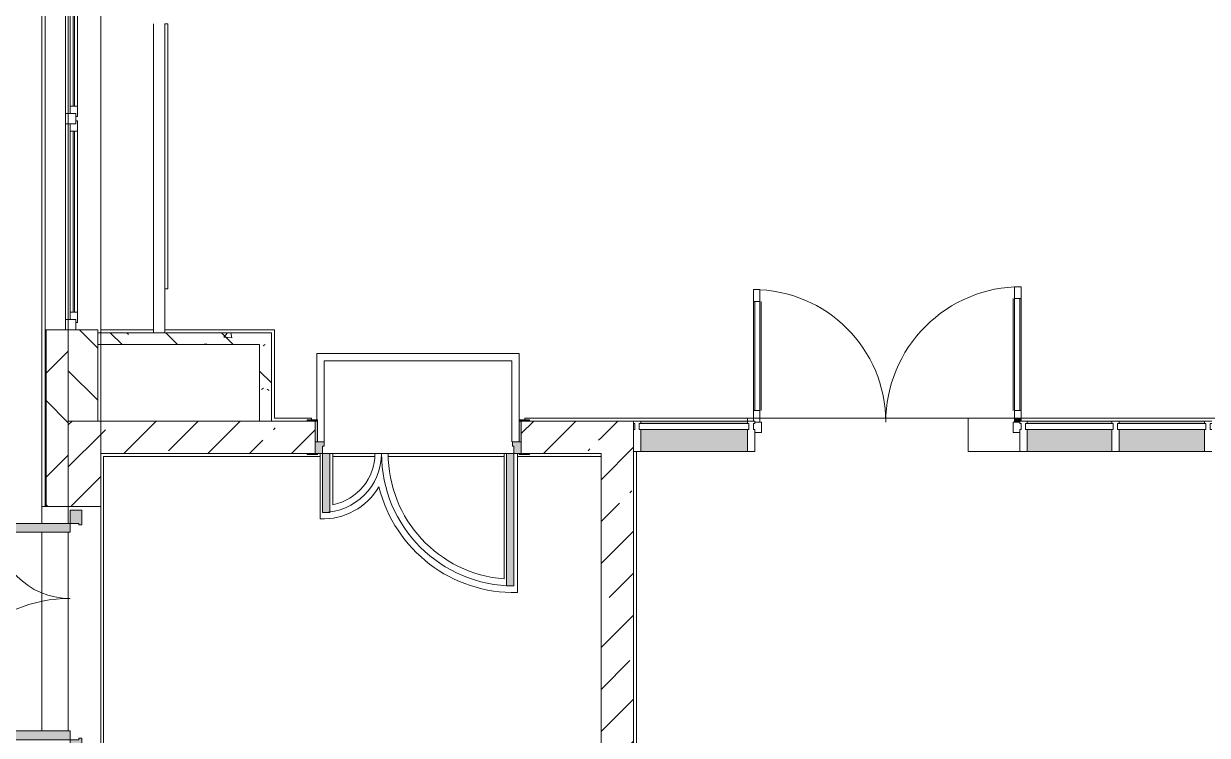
# Model space of a CAD drawing. Header units: millimetres. Extents: x 3991 to 282775, y -8553 to 29560.
# Drawn here: x 148402 to 156445, y 5765 to 10600 of the extents above; entities that cross this region are included whole.
import ezdxf

# ---------------------------------------------------------------- set-up
doc = ezdxf.new("R2010")
doc.units = ezdxf.units.MM
for name, color, linetype, lineweight, true_color in [('A-DETL-GENF-4', 7, 'Continuous', 5, 0xaaaaaa), ('A-DETL-GENF-5', 7, 'Continuous', 5, 0xe2e2e2), ('A-DOOR-3', 7, 'Continuous', 5, 0xaaaaaa), ('A-DOOR-4', 7, 'Continuous', 5, 0xe2e2e2), ('A-DOOR-FRAM-2', 7, 'Continuous', 5, 0xe2e2e2), ('A-DOOR-FRAM-3', 7, 'Continuous', 5, 0xaaaaaa), ('A-FLOR-1', 7, 'Continuous', 5, 0xaaaaaa), ('A-GLAZ-CWMG-3', 7, 'Continuous', 5, 0x383e42), ('I-WALL-4', 7, 'Continuous', 5, 0x787878), ('Знаки-1', 7, 'Continuous', 5, 0x787878)]:
    doc.layers.add(name, color=color, linetype=linetype, lineweight=lineweight, true_color=true_color)
for name, color, linetype, lineweight in [('A-GLAZ-2', 7, 'Continuous', 5), ('A-GLAZ-CURT-2', 7, 'Continuous', 5), ('A-GLAZ-CWMG-2', 7, 'Continuous', 5), ('A-WALL', 7, 'Continuous', 9), ('A-WALL-4', 7, 'Continuous', 5), ('I-WALL-3', 7, 'Continuous', 5), ('Знаки', 7, 'Continuous', 5), ('Оси', 7, 'Continuous', 9)]:
    doc.layers.add(name, color=color, linetype=linetype, lineweight=lineweight)
pattern_1 = [(45, (148815.1, 0), (-285.123, 285.123), []), (45, (149100.2, 0), (-285.123, 285.123), [504.031, -100.806, 16.764, -84.042])]
pattern_2 = [(135, (148815.1, 0), (-377.17, -377.17), [533.4, -88.9, 17.78, -88.9]), (135, (148815.1, 376.94), (-377.17, -377.17), []), (50, (148815.1, 0), (637.645, -55.787), [66.675, -733.425]), (355, (148815.1, 0), (-123.35, 668.7), [53.34, -586.74]), (100.451, (148868.2, -4.65), (514.3, 612.91), [56.665, -623.315]), (46.184, (148815.1, 177.8), (948.78, -147.15), [100.01, -1100.14]), (96.636, (148894.15, 165.5), (830.91, 866), [85, -934.97]), (351.184, (148815.1, 177.8), (830.92, 865.99), [80.01, -880.11]), (21, (148904, 133.35), (530.65, -357.928), [66.675, -733.425]), (326, (148904, 133.35), (216.31, 644.66), [53.34, -586.74]), (71.451, (148948.2, 103.5), (746.96, 286.724), [56.665, -623.315]), (37.5, (148815.09, 0), (10.8105, 295.9426), [16.764, -562.864, 16.764, -578.866, -588.962]), (37.5, (148815.09, 0), (10.8105, 295.9426), [-1175.258, 16.764, -572.198]), (7.5, (148815.1, 0), (233.869, 350.632), [16.764, -322.834, 16.764, -549.529, -224.472]), (7.5, (148815.1, 0), (233.869, 350.632), [-905.89, 16.764, -207.708]), (327.5, (148616.84, 0), (474.568, -20.051), [16.764, -205.486, 16.764, -676.656, -920.115]), (327.5, (148616.84, 0), (474.568, -20.051), [-915.67, 16.764, -903.35]), (317.5, (148527.94, 0), (518.452, 88.993), [16.764, -272.16, 16.764, -443.738, -653.415]), (317.5, (148527.94, 0), (518.452, 88.993), [-749.427, 16.764, -636.65])]

# ---------------------------------------------------------------- blocks, each defined once
blk = doc.blocks.new('120_Окно_СКБ_2Ст - 120_Окно_СКБ_2Ст 2300х2500 _мал створка справа_-22272277-Общий план 1 этажа с размещением фрагментов 1_1-1_9')
at = {"layer": 'A-GLAZ-2'}
for p, q in [((-1150, -127), (-1150, -57)), ((-1150, -57), (-1080, -57)), ((1150, -57), (-1150, -57)), ((-1080, -57), (-1080, -127)), ((250, -127), (250, -57)), ((250, -57), (320, -57)), ((320, -57), (320, -127)), ((1080, -127), (1080, -57)), ((1080, -57), (1150, -57)), ((1150, -57), (1150, -127)), ((-1080, -127), (-1150, -127)), ((-1150, -127), (-1100, -127)), ((-1080, -127), (-1100, -127)), ((-1100, -127), (-1100, -137)), ((-1100, -137), (270, -137)), ((270, -137), (-1100, -137)), ((250, -87), (-1080, -87)), ((-1080, -87), (-1080, -127)), ((-1030, -137), (-1030, -87)), ((-1030, -107), (200, -107)), ((200, -117), (-1030, -117)), ((200, -137), (200, -87)), ((250, -127), (250, -87)), ((320, -127), (250, -127)), ((270, -127), (250, -127)), ((270, -127), (300, -127)), ((270, -137), (270, -127)), ((320, -127), (300, -127)), ((300, -127), (300, -137)), ((300, -137), (1100, -137)), ((1100, -137), (300, -137)), ((1080, -87), (320, -87)), ((320, -87), (320, -127)), ((370, -137), (370, -87)), ((370, -107), (1030, -107)), ((1030, -117), (370, -117)), ((1030, -137), (1030, -87)), ((1080, -127), (1080, -87)), ((1150, -127), (1080, -127)), ((1100, -127), (1080, -127)), ((1100, -127), (1150, -127)), ((1100, -137), (1100, -127))]:
    blk.add_line(p, q, dxfattribs=at)
blk = doc.blocks.new('110_Дверь_СКБ_2Ст - Д-1 Лестничная клетка EIS60-24280000-Общий план 1 этажа с размещением фрагментов 1_1-1_9')
at = {"layer": 'A-DOOR-4'}
for points in [[(-587.5, 1010), (-637.5, 1010), (-637.5, 110), (-587.5, 110), (-587.5, 979.5)], [(639.2, 510), (612.5, 510), (612.5, 110), (662.5, 110), (662.5, 510)], [(697.5, 30), (702.2, -110), (712.5, -110), (712.5, 30), (702, 30)]]:
    blk.add_hatch(color=256, dxfattribs=at).paths.add_polyline_path(points)
h = blk.add_hatch(color=256, dxfattribs=at)
h.paths.add_polyline_path([(-687.5, 110), (-683.4, 30), (-627.5, 31.7), (-627.5, 60), (-637.5, 60), (-637.5, 110), (-660.9, 110)])
h.paths.add_polyline_path([(679.4, 110), (662.5, 109.3), (662.5, 60), (652.5, 60), (652.5, 30), (712.5, 31.7), (712.5, 110)])
at = {"layer": 'A-DOOR-FRAM-2'}
for points in [[(-687.5, 118), (-742.5, 118), (-742.5, 110), (-672.5, 110), (-672.5, 118)], [(767.5, 118), (697.5, 118), (697.5, 110), (767.5, 110)], [(-672.5, 30), (-687.5, 30), (-687.5, -110), (-672.5, -110), (-672.5, 24.8)], [(-742.5, -110), (-742.5, -118), (-672.5, -118), (-673.1, -110), (-712.5, -110)], [(712.5, -110), (697.5, -110), (702.2, -118), (767.5, -118), (767.5, -110), (737.5, -110)]]:
    blk.add_hatch(color=256, dxfattribs=at).paths.add_polyline_path(points)
at = {"layer": 'A-DOOR-3'}
for p, q in [((-637.5, 1010), (-637.5, 110)), ((-587.5, 1010), (-637.5, 1010)), ((-587.5, 110), (-587.5, 1010)), ((662.5, 510), (612.5, 510)), ((612.5, 510), (612.5, 110)), ((662.5, 110), (662.5, 510)), ((-637.5, 110), (-587.5, 110)), ((612.5, 110), (662.5, 110))]:
    blk.add_line(p, q, dxfattribs=at)
for centre, radius, start, end in [((-637.5, 110), 900, 0, 90), ((662.5, 110), 400, 90, 180)]:
    blk.add_arc(centre, radius, start, end, dxfattribs=at)
at = {"layer": 'A-DOOR-FRAM-3'}
for p, q in [((-672.5, 118), (-742.5, 118)), ((-742.5, 118), (-742.5, 110)), ((-742.5, 110), (-672.5, 110)), ((-637.5, 110), (-687.5, 110)), ((-687.5, 110), (-687.5, 30)), ((-672.5, 110), (-672.5, 118)), ((-637.5, 60), (-637.5, 110)), ((662.5, 110), (662.5, 60)), ((712.5, 110), (662.5, 110)), ((767.5, 118), (697.5, 118)), ((697.5, 118), (697.5, 110)), ((697.5, 110), (767.5, 110)), ((712.5, 30), (712.5, 110)), ((767.5, 110), (767.5, 118)), ((-687.5, 30), (-627.5, 30)), ((-672.5, 30), (-687.5, 30)), ((-687.5, 30), (-687.5, -110)), ((-672.5, -110), (-672.5, 30)), ((-627.5, 60), (-637.5, 60)), ((-627.5, 30), (-627.5, 60)), ((662.5, 60), (652.5, 60)), ((652.5, 60), (652.5, 30)), ((652.5, 30), (712.5, 30)), ((712.5, 30), (697.5, 30)), ((697.5, 30), (697.5, -110)), ((712.5, -110), (712.5, 30)), ((-672.5, -110), (-742.5, -110)), ((-742.5, -110), (-742.5, -118)), ((-742.5, -118), (-672.5, -118)), ((-687.5, -110), (-672.5, -110)), ((-672.5, -118), (-672.5, -110)), ((697.5, -110), (712.5, -110)), ((767.5, -110), (697.5, -110)), ((697.5, -110), (697.5, -118)), ((697.5, -118), (767.5, -118)), ((767.5, -118), (767.5, -110))]:
    blk.add_line(p, q, dxfattribs=at)
blk = doc.blocks.new('110_Дверь_СКБ_2Ст_Наружная - ДН-1_л__ Двухстворчатая 1350 х3200 _ЛК_ в свету с верхним остеклением 2-22796854-Общий план 1 этажа с размещением фрагментов 1_1-1_9')
at = {"layer": 'A-DOOR-4'}
for points in [[(-715.5, 101), (-715.5, -91), (-655.5, -91), (-655.5, 869), (-715.5, 869)], [(694.5, 71), (694.5, -91), (754.5, -91), (754.5, 419), (694.5, 419), (694.5, 78.5)]]:
    blk.add_hatch(color=256, dxfattribs=at).paths.add_polyline_path(points)
h = blk.add_hatch(color=256, dxfattribs=at)
h.paths.add_polyline_path([(-805.5, -91), (-805.5, -171), (-705.5, -171), (-705.5, -151), (-715.5, -151), (-715.5, -91)])
h.paths.add_polyline_path([(744.5, -171), (844.5, -171), (844.5, -91), (754.5, -91), (754.5, -151), (744.5, -151)])
at = {"layer": 'A-DOOR-3'}
for p, q in [((-715.5, 869), (-715.5, -91)), ((-655.5, 869), (-715.5, 869)), ((-655.5, -91), (-655.5, 869)), ((754.5, 419), (694.5, 419)), ((694.5, 419), (694.5, -91)), ((754.5, -91), (754.5, 419)), ((-715.5, -91), (-655.5, -91)), ((694.5, -91), (754.5, -91))]:
    blk.add_line(p, q, dxfattribs=at)
for centre, radius, start, end in [((-715.5, -91), 960, 0, 90), ((754.5, -91), 510, 90, 180)]:
    blk.add_arc(centre, radius, start, end, dxfattribs=at)
at = {"layer": 'A-DOOR-FRAM-3'}
for p, q in [((-715.5, -91), (-805.5, -91)), ((-805.5, -91), (-805.5, -171)), ((-715.5, -151), (-715.5, -91)), ((-705.5, -151), (-715.5, -151)), ((-705.5, -171), (-705.5, -151)), ((754.5, -151), (744.5, -151)), ((744.5, -151), (744.5, -171)), ((754.5, -91), (754.5, -151)), ((844.5, -91), (754.5, -91)), ((844.5, -171), (844.5, -91)), ((-805.5, -171), (-705.5, -171)), ((744.5, -171), (844.5, -171))]:
    blk.add_line(p, q, dxfattribs=at)
blk = doc.blocks.new('Системная панель - Стекло - 40мм-31924845-Общий план 1 этажа с размещением фрагментов 1_1-1_9')
at = {"layer": 'A-GLAZ-CURT-2'}
for p, q in [((300, 40), (-300, 40)), ((-300, 40), (-300, 0)), ((-300, 0), (300, 0)), ((300, 0), (300, 40))]:
    blk.add_line(p, q, dxfattribs=at)
blk = doc.blocks.new('Прямоугольный импост - Импост структурный с накладкой - 190мм-31923628-Общий план 1 этажа с размещением фрагментов 1_1-1_9')
at = {"layer": 'A-GLAZ-CWMG-3'}
for points in [[(7610, 7883), (7610, 7900), (7030, 7900), (7030, 7883)], [(7610, 7693), (7610, 7843), (7030, 7843), (7030, 7693)]]:
    blk.add_hatch(color=256, dxfattribs=at).paths.add_polyline_path(points)
at = {"layer": 'A-GLAZ-CWMG-2'}
for p, q in [((7030, 7900), (7610, 7900)), ((7030, 7693), (7610, 7693))]:
    blk.add_line(p, q, dxfattribs=at)
blk = doc.blocks.new('Прямоугольный импост - Импост структурный с накладкой - 190мм-31924846-Общий план 1 этажа с размещением фрагментов 1_1-1_9')
at = {"layer": 'A-GLAZ-CWMG-2'}
for p, q in [((-50, 0), (-50, 17)), ((-50, 17), (0, 17)), ((-40, 0), (-50, 0)), ((-40, -40), (-40, 0)), ((0, 0), (-10, 0)), ((-10, 0), (-10, -40)), ((0, 17), (0, 0)), ((-50, -190), (-50, -40)), ((-50, -40), (-40, -40)), ((-10, -40), (0, -40)), ((0, -40), (0, -190)), ((0, -190), (-50, -190))]:
    blk.add_line(p, q, dxfattribs=at)
blk = doc.blocks.new('Прямоугольный импост - Импост структурный с накладкой - 190мм-31924841-Общий план 1 этажа с размещением фрагментов 1_1-1_9')
at = {"layer": 'A-GLAZ-CWMG-2'}
for p, q in [((-25, 0), (-25, 17)), ((-25, 17), (25, 17)), ((-15, 0), (-25, 0)), ((-15, -40), (-15, 0)), ((25, 0), (15, 0)), ((15, 0), (15, -40)), ((25, 17), (25, 0)), ((-25, -190), (-25, -40)), ((-25, -40), (-15, -40)), ((15, -40), (25, -40)), ((25, -40), (25, -190)), ((25, -190), (-25, -190))]:
    blk.add_line(p, q, dxfattribs=at)
blk = doc.blocks.new('Прямоугольный импост - Импост структурный с накладкой - 190мм-32633541-Общий план 1 этажа с размещением фрагментов 1_1-1_9')
at = {"layer": 'A-GLAZ-CWMG-2'}
for p, q in [((0, 17), (-50, 17)), ((-50, 17), (-50, 0)), ((-50, 0), (-40, 0)), ((-40, 0), (-40, -40)), ((-10, -40), (-10, 0)), ((-10, 0), (0, 0)), ((-40, -40), (-50, -40)), ((-50, -40), (-50, -190)), ((0, -40), (-10, -40)), ((-50, -190), (0, -190))]:
    blk.add_line(p, q, dxfattribs=at)
blk = doc.blocks.new('Системная панель - Стекло - 40мм-31924851-Общий план 1 этажа с размещением фрагментов 1_1-1_9')
at = {"layer": 'A-GLAZ-CURT-2'}
for p, q in [((297.5, 40), (-297.5, 40)), ((-297.5, 40), (-297.5, 0)), ((-297.5, 0), (297.5, 0)), ((297.5, 0), (297.5, 40))]:
    blk.add_line(p, q, dxfattribs=at)
blk = doc.blocks.new('Дверь_Витражная_остекление_ - ДВН_CОШ в витраже В-6-31924853-Общий план 1 этажа с размещением фрагментов 1_1-1_9')
at = {"layer": 'A-DETL-GENF-5'}
blk.add_hatch(color=256, dxfattribs=at).paths.add_polyline_path([(-900, -10), (-900, -17), (-910, -17), (-910, -37), (-865, -37), (-865, -10)])
at = {"layer": 'A-DETL-GENF-4'}
for p, q in [((-900, 60), (-855, 60)), ((-855, 60), (-855, -10)), ((900, 60), (855, 60)), ((855, 60), (855, -10)), ((-910, -930), (-910, -17)), ((-910, -17), (-910, -930)), ((-865, -10), (-900, -10)), ((-865, -10), (-900, -10)), ((-855, -10), (-900, -10)), ((-865, -930), (-865, -10)), ((-865, -930), (-865, -10)), ((855, -10), (900, -10)), ((865, -10), (900, -10)), ((865, -910), (865, -10)), ((865, -10), (865, -910)), ((900, -10), (865, -10)), ((910, -910), (910, -17)), ((910, -910), (910, -17)), ((-910, -90), (-865, -90)), ((-900, -850), (-900, -90)), ((-856, -850), (-856, -90)), ((856, -830), (856, -90)), ((910, -90), (865, -90)), ((900, -830), (900, -90)), ((-910, -850), (-865, -850)), ((910, -830), (865, -830)), ((-910, -930), (-865, -930)), ((-910, -930), (-865, -930)), ((910, -910), (865, -910)), ((865, -910), (910, -910))]:
    blk.add_line(p, q, dxfattribs=at)
at = {"layer": 'A-DOOR-3'}
for p, q in [((-910, -930), (-910, -17)), ((910, -910), (910, -17))]:
    blk.add_line(p, q, dxfattribs=at)
for centre, radius, start, end in [((-910, -10), 920, 270, 0), ((910, -10), 900, 180, 270)]:
    blk.add_arc(centre, radius, start, end, dxfattribs=at)
blk = doc.blocks.new('Системная панель - Стекло - 40мм-31924990-Общий план 1 этажа с размещением фрагментов 1_1-1_9')
at = {"layer": 'A-GLAZ-CURT-2'}
h = blk.add_hatch(dxfattribs=at)
h.set_pattern_fill('FP_190', color=256, style=0, pattern_type=2)
h.set_pattern_definition([(225, (4642.5, 7383), (1414.2, -1414.2), [1000, -3000]), (225, (5642.5, 7883), (1414.2, -1414.2), [3000, -1000]), (225, (3642.5, 8383), (1414.2, -1414.2), [1000, -3000])])
h.paths.add_polyline_path([(-362.5, 40), (-372.5, 40), (-372.5, 0), (372.5, 0), (372.5, 40), (311.5, 40)])
for p, q in [((372.5, 40), (-372.5, 40)), ((-372.5, 40), (-372.5, 0)), ((-372.5, 0), (372.5, 0)), ((372.5, 0), (372.5, 40))]:
    blk.add_line(p, q, dxfattribs=at)
blk = doc.blocks.new('Прямоугольный импост - Импост структурный с накладкой - 190мм-23800918-Общий план 1 этажа с размещением фрагментов 1_1-1_9')
at = {"layer": 'A-GLAZ-CWMG-3'}
for points in [[(3812.3, 7883), (4505, 7883), (4505, 7900), (3780, 7900), (3780, 7883)], [(3805.6, 7693), (4505, 7693), (4505, 7843), (3780, 7843), (3780, 7693)]]:
    blk.add_hatch(color=256, dxfattribs=at).paths.add_polyline_path(points)
at = {"layer": 'A-GLAZ-CWMG-2'}
for p, q in [((3780, 7900), (4505, 7900)), ((3780, 7693), (4505, 7693))]:
    blk.add_line(p, q, dxfattribs=at)
blk = doc.blocks.new('Прямоугольный импост - Импост структурный с накладкой - 190мм-31923825-Общий план 1 этажа с размещением фрагментов 1_1-1_9')
at = {"layer": 'A-GLAZ-CWMG-3'}
for points in [[(6763, 7883), (6980, 7883), (6980, 7900), (6405, 7900), (6405, 7883)], [(6980, 7693), (6980, 7843), (6405, 7843), (6405, 7693), (6763, 7693)]]:
    blk.add_hatch(color=256, dxfattribs=at).paths.add_polyline_path(points)
at = {"layer": 'A-GLAZ-CWMG-2'}
for p, q in [((6405, 7900), (6980, 7900)), ((6405, 7693), (6980, 7693))]:
    blk.add_line(p, q, dxfattribs=at)
blk = doc.blocks.new('Съемный металлический экран с перфорацией - E1-31419150-Общий план 1 этажа с размещением фрагментов 1_1-1_9')
at = {"layer": 'Знаки-1'}
h = blk.add_hatch(dxfattribs=at)
h.set_pattern_fill('FP_193', color=256, style=0, pattern_type=2)
h.set_pattern_definition([(270, (-8799.5, 473.03), (254, 2e-14), [68.059, -371.882]), (330, (-8765.47, 346.03), (127, 219.9705), [68.059, -371.882]), (30, (-8638.47, 312), (-127, 219.9705), [68.059, -371.882]), (300, (-8799.5, 404.97), (508, 5e-05), [68.06, -439.94]), (300, (-8579.53, 531.97), (508, 5e-05), [68.06, -439.94]), (60, (-8799.5, 473.03), (-254, 439.941), [68.06, -439.94]), (60, (-8579.53, 346.03), (-254, 439.941), [68.06, -439.94]), (0, (-8706.53, 312), (254, 439.941), [68.06, -439.94]), (0, (-8706.53, 566), (254, 439.941), [68.06, -439.94])])
h.paths.add_polyline_path([(0, 20), (0, 0), (1800, 0), (1800, 20), (704.3, 20)])
at = {"layer": 'Знаки'}
for p, q in [((1800, 20), (0, 20)), ((0, 20), (0, 0)), ((0, 0), (1800, 0)), ((1800, 0), (1800, 20))]:
    blk.add_line(p, q, dxfattribs=at)
blk = doc.blocks.new('Прямоугольный импост - Импост структурный с накладкой - 190мм-31924844-Общий план 1 этажа с размещением фрагментов 1_1-1_9')
at = {"layer": 'A-GLAZ-CWMG-2'}
for p, q in [((-25, 0), (-25, 17)), ((-25, 17), (25, 17)), ((-15, 0), (-25, 0)), ((-15, -40), (-15, 0)), ((25, 0), (15, 0)), ((15, 0), (15, -40)), ((25, 17), (25, 0)), ((-25, -190), (-25, -40)), ((-25, -40), (-15, -40)), ((15, -40), (25, -40)), ((25, -40), (25, -190)), ((25, -190), (-25, -190))]:
    blk.add_line(p, q, dxfattribs=at)
blk = doc.blocks.new('Зашивка приборов отопления14 - Зашивка приборов отопления-33280456-Общий план 1 этажа с размещением фрагментов 1_1-1_9')
at = {"layer": 'A-WALL-4'}
for p, q in [((37471.9, 23439), (35371.9, 23439)), ((35371.9, 23079), (37471.9, 23079)), ((37471.9, 23079), (35371.9, 23079)), ((35371.9, 23004), (37471.9, 23004))]:
    blk.add_line(p, q, dxfattribs=at)

msp = doc.modelspace()

# ---------------------------------------------------------------- hatches: boundary and pattern name
at = {"layer": 'A-WALL-4'}
h = msp.add_hatch(dxfattribs=at)
h.set_pattern_fill('FP_73', color=256, style=0, pattern_type=2)
h.set_pattern_definition([(45, (148815.1, 0), (-353.553, 353.553), []), (135, (148815.1, 0), (-353.553, -353.553), [])])
h.paths.add_polyline_path([(148705.1, -100), (148705.1, 3670), (148555.1, 3670), (148555.1, -100)])
h.paths.add_polyline_path([(148677.1, 5220), (148705.1, 5220), (148705.1, 5620), (148555.1, 5620), (148555.1, 5220), (148597.1, 5220)])
h.paths.add_polyline_path([(148662.6, 7320), (148705.1, 7320), (148705.1, 8520), (148555.1, 8520), (148555.1, 7320)])
h.paths.add_polyline_path([(148615.7, 10820), (148705.1, 10820), (148705.1, 12220), (148555.1, 12220), (148555.1, 10820)])
h.paths.add_polyline_path([(148660.8, 13120), (148705.1, 13120), (148704.5, 15350), (148555.1, 15350), (148555.1, 13120)])
h = msp.add_hatch(dxfattribs=at)
h.set_pattern_fill('FP_58', color=256, style=0, pattern_type=2)
h.set_pattern_definition([(135, (148815.1, 0), (-176.7767, -176.7767), [])])
h.paths.add_polyline_path([(148705.1, 7900), (148905.1, 7900), (148905.1, 8520), (148705.1, 8520)])
h.paths.add_polyline_path([(148705.1, 10820), (148905.1, 10820), (148905.1, 10900), (148705.1, 10900)])
h.paths.add_polyline_path([(148736.9, 11400), (148905.1, 11400), (148905.1, 12220), (148705.1, 12220), (148705.1, 11400)])
h.paths.add_polyline_path([(148705.1, 13120), (148905.1, 13120), (148905.1, 14700), (148705.1, 14700)])
at = {"layer": 'I-WALL-3'}
h = msp.add_hatch(dxfattribs=at)
h.set_pattern_fill('FP_57', color=256, style=0, pattern_type=2)
h.set_pattern_definition(pattern_1)
h.paths.add_polyline_path([(148736.9, -100), (148925.1, -100), (148925.1, 3670), (148705.1, 3670), (148705.1, -100)])
h.paths.add_polyline_path([(148705.1, 5220), (148925.1, 5220), (148925.1, 5620), (148705.1, 5620)])
h.paths.add_polyline_path([(148925.1, 7320), (148925.1, 7900), (148705.1, 7900), (148705.1, 7320), (148905.1, 7320)])
h = msp.add_hatch(dxfattribs=at)
h.set_pattern_fill('FP_57', color=256, style=0, pattern_type=2)
h.set_pattern_definition(pattern_1)
h.paths.add_polyline_path([(152325.1, 7680), (152325.1, 7900), (151783.3, 7900), (151783.3, 7680), (151838.3, 7680)])
h.paths.add_polyline_path([(148945.1, 7680), (150383.3, 7680), (150383.3, 7900), (148925.1, 7900), (148925.1, 7680)])
h = msp.add_hatch(dxfattribs=at)
h.set_pattern_fill('FP_57', color=256, style=0, pattern_type=2)
h.set_pattern_definition(pattern_1)
h.paths.add_polyline_path([(152545.1, 120), (152545.1, 7900), (152325.1, 7900), (152325.1, 120), (152478.8, 120)])
at = {"layer": 'I-WALL-4'}
h = msp.add_hatch(dxfattribs=at)
h.set_pattern_fill('FP_86', color=256, style=0, pattern_type=2)
h.set_pattern_definition(pattern_2)
h.paths.add_polyline_path([(149360.1, 8420), (150005.1, 8420), (150005.1, 8500), (148905.1, 8500), (148905.1, 8420), (149285.1, 8420)])
h = msp.add_hatch(dxfattribs=at)
h.set_pattern_fill('FP_86', color=256, style=0, pattern_type=2)
h.set_pattern_definition(pattern_2)
h.paths.add_polyline_path([(150085.1, 7900), (150085.1, 8500), (150005.1, 8500), (150005.1, 7900)])

# ---------------------------------------------------------------- linework, layer by layer
at = {"layer": 'A-FLOR-1'}
for p, q in [((148925.1, 10600), (148925.1, 8520)), ((149285.1, 8520), (149285.1, 10600)), ((148925.1, 8520), (149285.1, 8520)), ((149360.1, 8520), (150105.1, 8520)), ((150105.1, 8520), (150105.1, 7920)), ((150393.6, 8358.3), (150393.6, 7908)), ((151768.9, 8358.3), (150393.6, 8358.3)), ((150443.6, 7758.3), (150443.6, 8308.3)), ((150443.6, 8308.3), (151718.9, 8308.3)), ((151718.9, 8308.3), (151718.9, 7758.3)), ((151768.9, 7908), (151768.9, 8358.3)), ((150105.1, 7920), (150358.3, 7920)), ((150358.3, 7920), (150358.3, 7908)), ((151808.3, 7908), (151808.3, 7920)), ((151808.3, 7920), (164555.1, 7920)), ((153320.1, 7920), (153320.1, 7900)), ((154820.1, 7693), (154820.1, 7920)), ((150416.4, 7660), (148945.1, 7660)), ((148945.1, 7660), (148945.1, 5520)), ((150416.4, 7680), (150416.4, 7235.3)), ((150503.4, 7680.7), (150433.3, 7680.7)), ((150503.4, 7332), (150503.4, 7680.7)), ((150503.4, 7680), (150788.3, 7680)), ((150786.6, 7660), (150503.4, 7660)), ((150878.3, 7680), (150788.3, 7680)), ((150878.3, 7680), (151666.7, 7680)), ((151666.7, 7660), (150879.5, 7660)), ((151733.3, 7680.7), (151666.7, 7680.7)), ((151666.7, 7680.7), (151666.7, 6827.6)), ((151756.7, 6735.3), (151756.7, 7680)), ((152325.1, 7660), (151756.7, 7660)), ((152565.1, 7693), (152565.1, 520)), ((155170.1, 7693), (154820.1, 7693))]:
    msp.add_line(p, q, dxfattribs=at)
for centre, radius, start, end in [((150433.3, 7680), 355, 281.38448, 360), ((151733.3, 7680), 855, 180, 265.5304), ((150433.3, 7680), 445, 267.81908, 329.31464), ((151733.3, 7680), 945, 193.90489, 271.41706)]:
    msp.add_arc(centre, radius, start, end, dxfattribs=at)
at = {"layer": 'A-WALL'}
for p, q in [((148552.1, 8520), (148552.1, 7320)), ((148555.1, 8520), (148555.1, 7320)), ((148705.1, 7320), (148705.1, 8520)), ((148905.1, 8500), (148905.1, 8420)), ((148905.1, 7900), (148705.1, 7900)), ((150005.1, 7900), (150085.1, 7900))]:
    msp.add_line(p, q, dxfattribs=at)
at = {"layer": 'A-WALL-4'}
for p, q in [((148525.1, 7205), (148525.1, 15380)), ((148547.1, 7320), (148547.1, 15358)), ((148705.1, 10820), (148705.1, 8520)), ((148905.1, 8520), (148547.1, 8520)), ((148905.1, 8500), (148905.1, 8520)), ((148905.1, 7900), (148905.1, 8420)), ((148525.1, 7320), (148705.1, 7320)), ((148705.1, 7320), (148705.1, 7205)), ((148525.1, 5795), (148525.1, 7145)), ((148705.1, 7145), (148705.1, 5795))]:
    msp.add_line(p, q, dxfattribs=at)
at = {"layer": 'I-WALL-3'}
for p, q in [((148925.1, 10900), (148925.1, 8500)), ((150085.1, 8500), (148905.1, 8500)), ((150085.1, 7900), (150085.1, 8500)), ((148905.1, 8420), (150005.1, 8420)), ((148925.1, 8420), (148925.1, 7900)), ((150005.1, 8420), (150005.1, 7900)), ((150005.1, 7900), (148905.1, 7900)), ((150328.3, 7900), (150085.1, 7900)), ((152545.1, 7900), (151838.3, 7900)), ((152545.1, -100), (152545.1, 7900)), ((148925.1, 7680), (150328.3, 7680)), ((148925.1, 7680), (148925.1, 5520)), ((151838.3, 7680), (152325.1, 7680)), ((152325.1, 7680), (152325.1, 535)), ((148705.1, 7320), (148925.1, 7320)), ((148705.1, 7205), (148705.1, 7320)), ((148705.1, 5795), (148705.1, 7145))]:
    msp.add_line(p, q, dxfattribs=at)
at = {"layer": 'Оси'}
msp.add_line((148925.1, 5439), (148925.1, 15380), dxfattribs=at)

# ---------------------------------------------------------------- block references
at = {"layer": 'A-DOOR-3'}
for name, p, rotation in [('Дверь_Витражная_остекление_ - ДВН_CОШ в витраже В-6-31924853-Общий план 1 этажа с размещением фрагментов 1_1-1_9', (154270.1, 7883), 180), ('110_Дверь_СКБ_2Ст - Д-1 Лестничная клетка EIS60-24280000-Общий план 1 этажа с размещением фрагментов 1_1-1_9', (151095.8, 7790), 180), ('110_Дверь_СКБ_2Ст_Наружная - ДН-1_л__ Двухстворчатая 1350 х3200 _ЛК_ в свету с верхним остеклением 2-22796854-Общий план 1 этажа с размещением фрагментов 1_1-1_9', (148626.1, 6450.5), 89.99999999999991)]:
    msp.add_blockref(name, p, dxfattribs=dict(at, rotation=rotation))
at = {"layer": 'A-GLAZ-2', "rotation": 89.99999999999991}
msp.add_blockref('120_Окно_СКБ_2Ст - 120_Окно_СКБ_2Ст 2300х2500 _мал створка справа_-22272277-Общий план 1 этажа с размещением фрагментов 1_1-1_9', (148630.1, 9670), dxfattribs=at)
at = {"layer": 'A-GLAZ-CURT-2', "rotation": 180}
for name, p in [('Системная панель - Стекло - 40мм-31924990-Общий план 1 этажа с размещением фрагментов 1_1-1_9', (152957.6, 7883)), ('Системная панель - Стекло - 40мм-31924851-Общий план 1 этажа с размещением фрагментов 1_1-1_9', (155507.6, 7883)), ('Системная панель - Стекло - 40мм-31924845-Общий план 1 этажа с размещением фрагментов 1_1-1_9', (156135.1, 7883))]:
    msp.add_blockref(name, p, dxfattribs=at)
at = {"layer": 'A-GLAZ-CWMG-2', "extrusion": (0, 0, -1)}
for name, p in [('Прямоугольный импост - Импост структурный с накладкой - 190мм-31924846-Общий план 1 этажа с размещением фрагментов 1_1-1_9', (-152545.1, 7883)), ('Прямоугольный импост - Импост структурный с накладкой - 190мм-31924841-Общий план 1 этажа с размещением фрагментов 1_1-1_9', (-153345.1, 7883)), ('Прямоугольный импост - Импост структурный с накладкой - 190мм-31924841-Общий план 1 этажа с размещением фрагментов 1_1-1_9', (-155195.1, 7883)), ('Прямоугольный импост - Импост структурный с накладкой - 190мм-31924844-Общий план 1 этажа с размещением фрагментов 1_1-1_9', (-155820.1, 7883))]:
    msp.add_blockref(name, p, dxfattribs=at)
at = {"layer": 'A-GLAZ-CWMG-2'}
for name, p in [('Прямоугольный импост - Импост структурный с накладкой - 190мм-23800918-Общий план 1 этажа с размещением фрагментов 1_1-1_9', (148815.1, 0)), ('Прямоугольный импост - Импост структурный с накладкой - 190мм-31923825-Общий план 1 этажа с размещением фрагментов 1_1-1_9', (148815.1, 0)), ('Прямоугольный импост - Импост структурный с накладкой - 190мм-31923628-Общий план 1 этажа с размещением фрагментов 1_1-1_9', (148815.1, 0)), ('Прямоугольный импост - Импост структурный с накладкой - 190мм-32633541-Общий план 1 этажа с размещением фрагментов 1_1-1_9', (156475.1, 7883))]:
    msp.add_blockref(name, p, dxfattribs=at)
at = {"layer": 'A-WALL-4', "rotation": 90.0000000000001}
msp.add_blockref('Зашивка приборов отопления14 - Зашивка приборов отопления-33280456-Общий план 1 этажа с размещением фрагментов 1_1-1_9', (172364.1, -26871.9), dxfattribs=at)
at = {"layer": 'Знаки', "rotation": 90.00000000000001}
msp.add_blockref('Съемный металлический экран с перфорацией - E1-31419150-Общий план 1 этажа с размещением фрагментов 1_1-1_9', (149381.1, 8799.5), dxfattribs=at)

doc.saveas('drawing.dxf')
